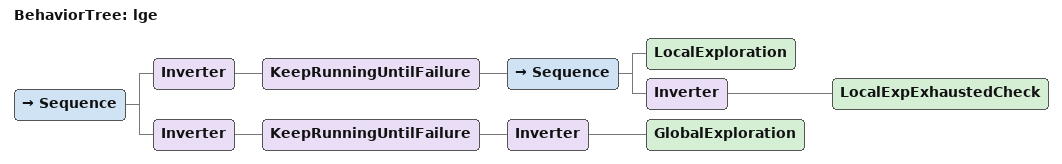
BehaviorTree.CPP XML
<!-- When ticked:
Returns:
  RUNNING: If needs re-triggering
  SUCCESS: Global exp complete, global exp failed for more than max allowed tries
-->
<root BTCPP_format="4">
  <BehaviorTree ID="lge">
    <Sequence>
      <Inverter>
        <KeepRunningUntilFailure>
          <Sequence>
            <LocalExploration/>
            <Inverter>
              <LocalExpExhaustedCheck/>
            </Inverter>
          </Sequence>
        </KeepRunningUntilFailure>
      </Inverter>
      <Inverter>
        <KeepRunningUntilFailure>
          <Inverter>
            <GlobalExploration/>
          </Inverter>
        </KeepRunningUntilFailure>
      </Inverter>
    </Sequence>
  </BehaviorTree>
</root>
